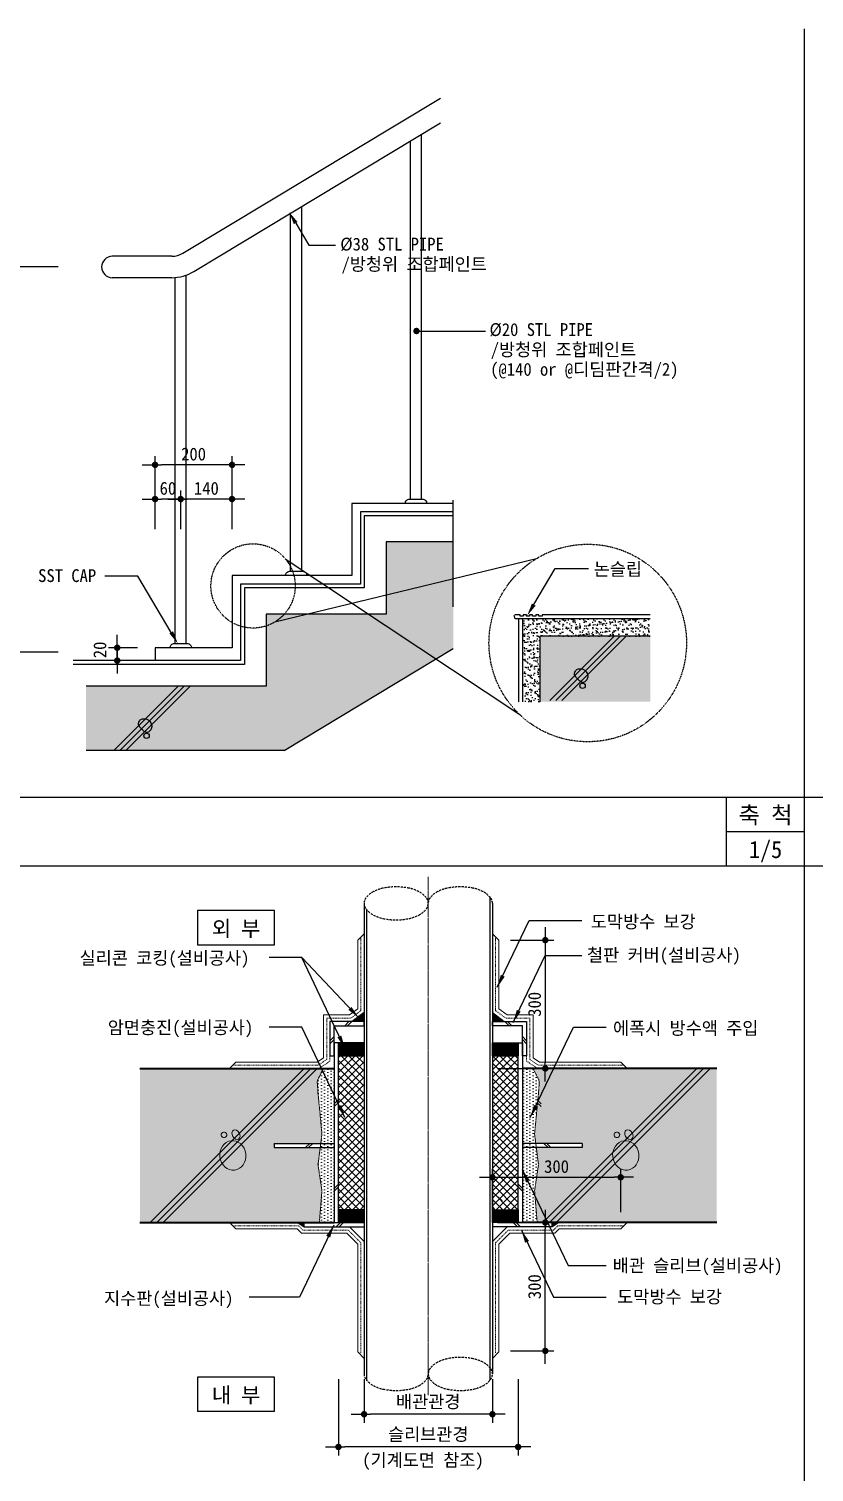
# Model space of a CAD drawing. Header units: millimetres. Extents: x 209 to 75467, y 6568 to 12199.
# Drawn here: x 35669 to 37505, y 8825 to 12199 of the extents above; entities that cross this region are included whole.
import ezdxf
from ezdxf.enums import TextEntityAlignment as Align

# ---------------------------------------------------------------- set-up
doc = ezdxf.new("R2010")
doc.units = ezdxf.units.MM
doc.header["$MEASUREMENT"] = 0
for name, pattern in [('CEN', [62, 60, -1, 0, -1]), ('HID', [2, 1.1, -0.9]), ('HIDDEN', [0.375, 0.25, -0.125])]:
    doc.linetypes.add(name, pattern=pattern)
doc.layers.get('0').update_dxf_attribs({"linetype": 'CONTINUOUS'})
for name, color, linetype in [('252', 252, 'CONTINUOUS'), ('A-XXXX-SOLD', 252, 'CONTINUOUS'), ('DIMM', 7, 'CONTINUOUS'), ('ELEV1', 7, 'CONTINUOUS'), ('FIN2', 4, 'CONTINUOUS'), ('HATC', 9, 'CONTINUOUS'), ('STRC', 2, 'CONTINUOUS'), ('SYMB', 7, 'CONTINUOUS')]:
    doc.layers.add(name, color=color, linetype=linetype)
for name, color, linetype, lineweight in [('A-CNTL', 1, 'CEN', 15), ('A-CONC-LIN1', 2, 'CONTINUOUS', 40), ('A-CUTL', 7, 'CONTINUOUS', 25), ('A-DIMS', 7, 'CONTINUOUS', 25), ('A-MKXS-LEAD', 7, 'CONTINUOUS', 25), ('A-MKXS-TEXT1', 3, 'CONTINUOUS', 25), ('A-MKXX-NAME', 3, 'CONTINUOUS', 25), ('A-MKXX-SYMB', 7, 'CONTINUOUS', 25), ('A-XXXX-HATC', 8, 'CONTINUOUS', 18), ('A-XXXX-STL', 3, 'CONTINUOUS', 25), ('A-XXXX-SYMB', 7, 'CONTINUOUS', 25), ('A-XXXX-TABL', 7, 'CONTINUOUS', 25), ('A-XXXX-WAT1', 9, 'HID', 20)]:
    doc.layers.add(name, color=color, linetype=linetype, lineweight=lineweight)
doc.layers.add('A-XXXX-NPLT', color=144, linetype='CONTINUOUS', lineweight=0, plot=False)
doc.styles.add('HY울릉도L', font='H2GTRE.TTF')
doc.styles.add('돋움', font='')
doc.styles.add('돋움체', font='')
doc.styles.get('돋움').set_extended_font_data('DotumChe')
doc.styles.get('돋움체').set_extended_font_data('DotumChe')
doc.dimstyles.new('CDIM', dxfattribs={"dimtxt": 3, "dimasz": 1.5, "dimexe": 2, "dimexo": 1, "dimgap": 1, "dimtad": 1, "dimdec": 0, "dimrnd": 0.5, "dimzin": 0, "dimdsep": 32, "dimlunit": 6, "dimtxsty": 'HY울릉도L', "dimblk1": '_CIDOT', "dimblk2": '_CIDOT', "dimsah": 1, "dimcen": 5.5, "dimclrd": 2, "dimclre": 2, "dimclrt": 7, "dimadec": 0, "dimazin": 0, "dimtfac": 1, "dimtdec": 0, "dimtix": 1, "dimtmove": 2, "dimatfit": 1, "dimldrblk": '_CIDOT', "dimfxl": 1, "dimtolj": 1, "dimtzin": 0, "dimlwd": -1, "dimarcsym": 0})
pattern_1 = [(270, (45548.151, 62311.473), (7.5, -3.75), [0, -7.5])]
pattern_2 = [(315, (39606.64, 44492.301), (8.8388348, 8.8388348), []), (45, (39606.64, 44492.301), (-8.8388348, 8.8388348), [])]
pattern_3 = [(315, (39545.4253, 44552.3012), (1.76776695, 1.76776695), []), (45, (39545.4253, 44552.3012), (-1.76776695, 1.76776695), [])]
pattern_4 = [(315, (39545.4253, 44162.3012), (1.76776695, 1.76776695), []), (45, (39545.4253, 44162.3012), (-1.76776695, 1.76776695), [])]

# ---------------------------------------------------------------- blocks, each defined once
blk = doc.blocks.new('_CIDOT')
at = {"color": 0, "linetype": 'ByBlock'}
blk.add_line((2, 0), (-1, 0), dxfattribs=at)
at = {"color": 0, "linetype": 'ByBlock', "const_width": 0.5}
blk.add_lwpolyline([(-0.25, 0, 1), (0.25, 0, 1)], format="xyb", close=True, dxfattribs=at)
blk = doc.blocks.new('*D354')
at = {"layer": 'A-DIMS', "lineweight": -2, "transparency": 16777216}
for p, q in [((36024.3, 11029.7), (36024.3, 11119.7)), ((36144.3, 11029.7), (36144.3, 11119.7))]:
    blk.add_line(p, q, dxfattribs=at)
at = {"layer": 'A-DIMS', "transparency": 16777216}
blk.add_line((36129.3, 11099.7), (36039.3, 11099.7), dxfattribs=at)
at = {"layer": 'A-DIMS', "transparency": 16777216, "xscale": 15, "yscale": 15, "zscale": 15, "rotation": 180}
blk.add_blockref('_CIDOT', (36024.3, 11099.7), dxfattribs=at)
at = {"layer": 'A-DIMS', "transparency": 16777216, "xscale": 15, "yscale": 15, "zscale": 15}
blk.add_blockref('_CIDOT', (36144.3, 11099.7), dxfattribs=at)
at = {"layer": 'A-DIMS', "color": 3, "transparency": 16777216, "insert": (36084.3, 11124.7), "char_height": 30, "attachment_point": 5, "style": '돋움체'}
blk.add_mtext('\\A1;140', dxfattribs=at)
blk = doc.blocks.new('*D355')
at = {"layer": 'A-DIMS', "lineweight": -2, "transparency": 16777216}
for p, q in [((35964.3, 11029.7), (35964.3, 11119.7)), ((36024.3, 11029.7), (36024.3, 11119.7))]:
    blk.add_line(p, q, dxfattribs=at)
at = {"layer": 'A-DIMS', "transparency": 16777216}
blk.add_line((36009.3, 11099.7), (35979.3, 11099.7), dxfattribs=at)
at = {"layer": 'A-DIMS', "transparency": 16777216, "xscale": 15, "yscale": 15, "zscale": 15, "rotation": 180}
blk.add_blockref('_CIDOT', (35964.3, 11099.7), dxfattribs=at)
at = {"layer": 'A-DIMS', "transparency": 16777216, "xscale": 15, "yscale": 15, "zscale": 15}
blk.add_blockref('_CIDOT', (36024.3, 11099.7), dxfattribs=at)
at = {"layer": 'A-DIMS', "color": 3, "transparency": 16777216, "insert": (35994.3, 11124.7), "char_height": 30, "attachment_point": 5, "style": '돋움체'}
blk.add_mtext('\\A1;60', dxfattribs=at)
blk = doc.blocks.new('*D356')
at = {"layer": 'DIMM', "transparency": 16777216}
for p, q in [((35875.8, 10767.2), (35875.8, 10782.2)), ((35875.8, 10722.2), (35875.8, 10752.2)), ((35875.8, 10707.2), (35875.8, 10692.2))]:
    blk.add_line(p, q, dxfattribs=at)
at = {"layer": 'DIMM', "lineweight": -2, "transparency": 16777216}
for p, q in [((35922.9, 10752.2), (35855.8, 10752.2)), ((35922.9, 10722.2), (35855.8, 10722.2))]:
    blk.add_line(p, q, dxfattribs=at)
at = {"layer": 'DIMM', "transparency": 16777216, "xscale": 15, "yscale": 15, "zscale": 15}
for p, rotation in [((35875.8, 10752.2), 270), ((35875.8, 10722.2), 90)]:
    blk.add_blockref('_CIDOT', p, dxfattribs=dict(at, rotation=rotation))
at = {"layer": 'DIMM', "color": 3, "transparency": 16777216, "insert": (35835.4, 10747.2), "char_height": 30, "attachment_point": 5, "rotation": 90, "style": '돋움'}
blk.add_mtext('\\A1;20', dxfattribs=at)
blk = doc.blocks.new('*D357')
at = {"layer": 'A-DIMS', "lineweight": -2, "transparency": 16777216}
for p, q in [((35964.3, 11109.7), (35964.3, 11199.7)), ((36144.3, 11109.7), (36144.3, 11199.7))]:
    blk.add_line(p, q, dxfattribs=at)
at = {"layer": 'A-DIMS', "transparency": 16777216}
blk.add_line((36129.3, 11179.7), (35979.3, 11179.7), dxfattribs=at)
at = {"layer": 'A-DIMS', "transparency": 16777216, "xscale": 15, "yscale": 15, "zscale": 15, "rotation": 180}
blk.add_blockref('_CIDOT', (35964.3, 11179.7), dxfattribs=at)
at = {"layer": 'A-DIMS', "transparency": 16777216, "xscale": 15, "yscale": 15, "zscale": 15}
blk.add_blockref('_CIDOT', (36144.3, 11179.7), dxfattribs=at)
at = {"layer": 'A-DIMS', "color": 3, "transparency": 16777216, "insert": (36054.3, 11204.7), "char_height": 30, "attachment_point": 5, "style": '돋움체'}
blk.add_mtext('\\A1;200', dxfattribs=at)
blk = doc.blocks.new('*D358')
at = {"layer": 'A-DIMS', "lineweight": -2, "transparency": 16777216}
for p, q in [((35737.4, 11642.2), (35589, 11642.2)), ((35737.4, 10742.2), (35589, 10742.2))]:
    blk.add_line(p, q, dxfattribs=at)
at = {"layer": 'A-DIMS', "transparency": 16777216}
blk.add_line((35609, 10757.2), (35609, 11627.2), dxfattribs=at)
at = {"layer": 'A-DIMS', "transparency": 16777216, "xscale": 15, "yscale": 15, "zscale": 15}
for p, rotation in [((35609, 11642.2), 90), ((35609, 10742.2), 270)]:
    blk.add_blockref('_CIDOT', p, dxfattribs=dict(at, rotation=rotation))
at = {"layer": 'A-DIMS', "color": 3, "transparency": 16777216, "insert": (35584, 11192.2), "char_height": 30, "attachment_point": 5, "rotation": 90, "style": '돋움체'}
blk.add_mtext('\\A1;900', dxfattribs=at)
blk = doc.blocks.new('*D123')
at = {"layer": 'A-DIMS', "lineweight": -2, "transparency": 16777216}
for p, q in [((36453, 9042.3), (36453, 8940.6)), ((36753, 9042.3), (36753, 8940.6))]:
    blk.add_line(p, q, dxfattribs=at)
at = {"layer": 'A-DIMS', "transparency": 16777216}
blk.add_line((36738, 8960.6), (36468, 8960.6), dxfattribs=at)
at = {"layer": 'A-DIMS', "transparency": 16777216, "xscale": 15, "yscale": 15, "zscale": 15, "rotation": 180}
blk.add_blockref('_CIDOT', (36453, 8960.6), dxfattribs=at)
at = {"layer": 'A-DIMS', "transparency": 16777216, "xscale": 15, "yscale": 15, "zscale": 15}
blk.add_blockref('_CIDOT', (36753, 8960.6), dxfattribs=at)
at = {"layer": 'A-DIMS', "color": 3, "transparency": 16777216, "insert": (36603, 8988.4), "char_height": 30, "attachment_point": 5, "style": '돋움체'}
blk.add_mtext('\\A1;배관관경', dxfattribs=at)
blk = doc.blocks.new('*D124')
at = {"layer": 'A-DIMS', "lineweight": -2, "transparency": 16777216}
for p, q in [((36393, 9042.3), (36393, 8864.1)), ((36813.1, 9042.3), (36813.1, 8864.1))]:
    blk.add_line(p, q, dxfattribs=at)
at = {"layer": 'A-DIMS', "transparency": 16777216}
blk.add_line((36798.1, 8884.1), (36408, 8884.1), dxfattribs=at)
at = {"layer": 'A-DIMS', "transparency": 16777216, "xscale": 15, "yscale": 15, "zscale": 15, "rotation": 180}
blk.add_blockref('_CIDOT', (36393, 8884.1), dxfattribs=at)
at = {"layer": 'A-DIMS', "transparency": 16777216, "xscale": 15, "yscale": 15, "zscale": 15}
blk.add_blockref('_CIDOT', (36813.1, 8884.1), dxfattribs=at)
at = {"layer": 'A-DIMS', "color": 3, "transparency": 16777216, "insert": (36603, 8912.1), "char_height": 30, "attachment_point": 5, "style": '돋움체'}
blk.add_mtext('\\A1;슬리브관경', dxfattribs=at)
blk = doc.blocks.new('*X28')
at = {"color": 0}
for p, q in [((622.61, 222.81), (622.59, 222.83)), ((622.75, 222.81), (623.32, 223.38)), ((622.89, 222.81), (622.75, 222.95)), ((623.17, 222.81), (622.91, 223.07)), ((623.03, 222.81), (624.45, 224.23)), ((623.45, 222.81), (623.07, 223.19)), ((623.74, 222.81), (623.23, 223.31)), ((623.32, 222.81), (624.56, 224.06)), ((624.02, 222.81), (623.4, 223.44)), ((624.3, 222.81), (623.56, 223.56)), ((623.6, 222.81), (624.56, 223.77)), ((624.56, 222.84), (623.72, 223.68)), ((624.56, 223.12), (623.88, 223.8)), ((623.88, 222.81), (624.56, 223.49)), ((624.56, 223.4), (624.04, 223.92)), ((624.16, 222.81), (624.56, 223.21)), ((624.56, 223.68), (624.2, 224.04)), ((624.56, 223.97), (624.36, 224.16)), ((624.45, 222.81), (624.56, 222.92)), ((624.56, 224.25), (624.53, 224.28))]:
    blk.add_line(p, q, dxfattribs=at)
blk = doc.blocks.new('UNITCIRCLE')
blk.add_circle((0, 0), 1)
blk = doc.blocks.new('*D125')
at = {"layer": 'A-DIMS', "lineweight": -2, "transparency": 16777216}
for p, q in [((36753, 9432.7), (36753, 9534.4)), ((37053, 9432.7), (37053, 9534.4))]:
    blk.add_line(p, q, dxfattribs=at)
at = {"layer": 'A-DIMS', "transparency": 16777216}
blk.add_line((36768, 9514.4), (37038, 9514.4), dxfattribs=at)
at = {"layer": 'A-DIMS', "transparency": 16777216, "xscale": 15, "yscale": 15, "zscale": 15, "rotation": 180}
blk.add_blockref('_CIDOT', (36753, 9514.4), dxfattribs=at)
at = {"layer": 'A-DIMS', "transparency": 16777216, "xscale": 15, "yscale": 15, "zscale": 15}
blk.add_blockref('_CIDOT', (37053, 9514.4), dxfattribs=at)
at = {"layer": 'A-DIMS', "color": 3, "transparency": 16777216, "insert": (36903, 9539.4), "char_height": 30, "attachment_point": 5, "style": '돋움체'}
blk.add_mtext('\\A1;300', dxfattribs=at)
blk = doc.blocks.new('*D126')
at = {"layer": 'A-DIMS', "lineweight": -2, "transparency": 16777216}
for p, q in [((36765, 9408.7), (36896.7, 9408.7)), ((36795, 9108.7), (36896.7, 9108.7))]:
    blk.add_line(p, q, dxfattribs=at)
at = {"layer": 'A-DIMS', "transparency": 16777216}
blk.add_line((36876.7, 9123.7), (36876.7, 9393.7), dxfattribs=at)
at = {"layer": 'A-DIMS', "transparency": 16777216, "xscale": 15, "yscale": 15, "zscale": 15}
for p, rotation in [((36876.7, 9408.7), 90), ((36876.7, 9108.7), 270)]:
    blk.add_blockref('_CIDOT', p, dxfattribs=dict(at, rotation=rotation))
at = {"layer": 'A-DIMS', "color": 3, "transparency": 16777216, "insert": (36851.6, 9258.7), "char_height": 30, "attachment_point": 5, "rotation": 90, "style": '돋움체'}
blk.add_mtext('\\A1;300', dxfattribs=at)
blk = doc.blocks.new('*D127')
at = {"layer": 'A-DIMS', "lineweight": -2, "transparency": 16777216}
for p, q in [((36795, 10068.7), (36896.7, 10068.7)), ((36765, 9768.7), (36896.7, 9768.7))]:
    blk.add_line(p, q, dxfattribs=at)
at = {"layer": 'A-DIMS', "transparency": 16777216}
blk.add_line((36876.7, 10053.7), (36876.7, 9783.7), dxfattribs=at)
at = {"layer": 'A-DIMS', "transparency": 16777216, "xscale": 15, "yscale": 15, "zscale": 15}
for p, rotation in [((36876.7, 10068.7), 90), ((36876.7, 9768.7), 270)]:
    blk.add_blockref('_CIDOT', p, dxfattribs=dict(at, rotation=rotation))
at = {"layer": 'A-DIMS', "color": 3, "transparency": 16777216, "insert": (36851.6, 9918.7), "char_height": 30, "attachment_point": 5, "rotation": 90, "style": '돋움체'}
blk.add_mtext('\\A1;300', dxfattribs=at)

msp = doc.modelspace()

# ---------------------------------------------------------------- hatches: boundary and pattern name
at = {"layer": 'A-XXXX-HATC', "ltscale": 0.5}
h = msp.add_hatch(dxfattribs=at)
h.set_pattern_fill('ANSI37', color=252, scale=20, angle=-90)
h.set_pattern_definition(pattern_3)
h.paths.add_polyline_path([(36393, 9828.7), (36393, 9798.7), (36453, 9798.7), (36453, 9828.7)])
h = msp.add_hatch(dxfattribs=at)
h.set_pattern_fill('ANSI37', color=252, scale=20, angle=-90)
h.set_pattern_definition(pattern_3)
h.paths.add_polyline_path([(36813.1, 9828.7), (36813.1, 9798.7), (36753, 9798.7), (36753, 9828.7)])
h = msp.add_hatch(dxfattribs=at)
h.set_pattern_fill('ANSI37', color=252, scale=100, angle=-90)
h.set_pattern_definition(pattern_2)
h.paths.add_polyline_path([(36453, 9798.7), (36393, 9798.7), (36393, 9438.7), (36453, 9438.7)])
h = msp.add_hatch(dxfattribs=at)
h.set_pattern_fill('ANSI37', color=252, scale=100, angle=-90)
h.set_pattern_definition(pattern_2)
h.paths.add_polyline_path([(36753, 9798.7), (36813.1, 9798.7), (36813.1, 9438.7), (36753, 9438.7)])
at = {"layer": 'A-XXXX-HATC'}
h = msp.add_hatch(dxfattribs=at)
h.set_pattern_fill('DOTS', color=256, scale=120, angle=-90)
h.set_pattern_definition(pattern_1)
edge = h.paths.add_edge_path()
edge.add_line((36385.2, 9768.7), (36385.2, 9408.7))
edge.add_line((36385.2, 9408.7), (36348.4, 9408.7))
edge.add_line((36348.4, 9408.7), (36354.5, 9483))
edge.add_line((36354.5, 9483), (36345.3, 9543.6))
edge.add_line((36345.3, 9543.6), (36354.5, 9615.7))
edge.add_line((36354.5, 9615.7), (36345.3, 9711.6))
edge.add_line((36345.3, 9711.6), (36343.5, 9736.4))
edge.add_arc((36354.6, 9737.2), 11.1, 153.3376, 184.1807, ccw=False)
edge.add_line((36344.7, 9742.2), (36358, 9768.7))
edge.add_line((36358, 9768.7), (36385.2, 9768.7))
h = msp.add_hatch(dxfattribs=at)
h.set_pattern_fill('DOTS', color=256, scale=120, angle=-90)
h.set_pattern_definition(pattern_1)
edge = h.paths.add_edge_path()
edge.add_line((36820.9, 9768.7), (36820.9, 9408.7))
edge.add_line((36820.9, 9408.7), (36857.7, 9408.7))
edge.add_line((36857.7, 9408.7), (36851.6, 9483))
edge.add_line((36851.6, 9483), (36860.8, 9543.6))
edge.add_line((36860.8, 9543.6), (36851.6, 9615.7))
edge.add_line((36851.6, 9615.7), (36860.8, 9711.6))
edge.add_line((36860.8, 9711.6), (36862.6, 9736.4))
edge.add_arc((36851.5, 9737.2), 11.1, 355.8193, 386.6624)
edge.add_line((36861.4, 9742.2), (36848.1, 9768.7))
edge.add_line((36848.1, 9768.7), (36820.9, 9768.7))
at = {"layer": 'A-XXXX-HATC', "ltscale": 0.5}
h = msp.add_hatch(dxfattribs=at)
h.set_pattern_fill('ANSI37', color=252, scale=20, angle=-90)
h.set_pattern_definition(pattern_4)
h.paths.add_polyline_path([(36393, 9438.7), (36393, 9408.7), (36453, 9408.7), (36453, 9438.7)])
h = msp.add_hatch(dxfattribs=at)
h.set_pattern_fill('ANSI37', color=252, scale=20, angle=-90)
h.set_pattern_definition(pattern_4)
h.paths.add_polyline_path([(36813.1, 9438.7), (36813.1, 9408.7), (36753, 9408.7), (36753, 9438.7)])
at = {"layer": 'A-XXXX-SOLD'}
for points in [[(36661.3, 10750.4), (36661.3, 10999.7), (36504.3, 10999.7), (36504.3, 10830.9), (36224.3, 10830.9), (36224.3, 10662.2), (35803, 10662.2), (35803, 10512.2), (36266, 10512.2)], [(36350.4, 9583.7), (36243, 9583.7), (36243, 9593.7), (36351.7, 9593.7), (36354.5, 9615.7), (36345.3, 9711.6), (36343.5, 9736.4, -0.135397), (36344.7, 9742.2), (36358, 9768.7), (35928.7, 9768.7), (35928.7, 9408.7), (36348.4, 9408.7), (36354.5, 9483), (36345.3, 9543.6)], [(37277.4, 9768.7), (36848.1, 9768.7), (36861.4, 9742.2, -0.135397), (36862.6, 9736.4), (36860.8, 9711.6), (36851.6, 9615.7), (36854.4, 9593.7), (36963.1, 9593.7), (36963.1, 9583.7), (36855.7, 9583.7), (36860.8, 9543.6), (36851.6, 9483), (36857.7, 9408.7), (36893, 9408.7), (37277.4, 9408.7)]]:
    msp.add_hatch(color=256, dxfattribs=at).paths.add_polyline_path(points)
at = {"layer": 'HATC'}
h = msp.add_hatch(dxfattribs=at)
h.set_pattern_fill('AR-SAND', color=256, scale=0.3, style=0)
h.set_pattern_definition([(37.5, (36823.553, 10626.136), (-0.48, 14.6824), [0, -11.5824, 0, -12.954, 0, -12.3825]), (7.5, (36823.553, 10626.136), (13.4857, 21.5048), [0, -6.2484, 0, -10.4394, 0, -4.0005]), (327.5, (36814.181, 10626.136), (23.72977, 0.0431), [0, -3.81, 0, -13.716, 0, -17.907]), (317.5, (36814.18, 10626.136), (22.9067, 6.6879), [0, -1.905, 0, -8.9916, 0, -10.287])])
h.paths.add_polyline_path([(37122.2, 10819.8), (36823.6, 10819.8), (36823.6, 10626.1), (36864.2, 10626.1), (36864.2, 10779.1), (36962.9, 10779.1), (37122.2, 10779.1)])

# ---------------------------------------------------------------- linework, layer by layer
at = {"layer": '252', "color": 253}
msp.add_circle((36963.7, 10663.2), 6.32, dxfattribs=at)
msp.add_solid([(36864.2, 10779.1), (36864.2, 10626.1), (37122.2, 10779.1), (37122.2, 10626.1)], dxfattribs=at)
at = {"layer": 'A-CNTL'}
msp.add_line((36603, 9005.2), (36603, 10216.6), dxfattribs=at)
at = {"layer": 'A-CONC-LIN1'}
for p, q in [((35928.7, 9768.7), (36383, 9768.7)), ((37277.4, 9768.7), (36823.1, 9768.7)), ((35928.7, 9408.7), (36383, 9408.7)), ((37277.4, 9408.7), (36823.1, 9408.7))]:
    msp.add_line(p, q, dxfattribs=at)
at = {"layer": 'A-CUTL', "linetype": 'HIDDEN', "ltscale": 20}
for points in [[(36603, 10154.8, 0.170761), (36598.4, 10167.9, 0.104883), (36581.1, 10182.1, 0.066537), (36558.3, 10190.2, 0.052679), (36528, 10193.4, 0.052679), (36497.7, 10190.2, 0.066537), (36475, 10182.1, 0.104883), (36457.7, 10167.9, 0.170761), (36453, 10154.8, 0.170761), (36457.7, 10141.6, 0.104883), (36475, 10127.4, 0.066537), (36497.7, 10119.3, 0.052679), (36528, 10116.1, 0.052679), (36558.3, 10119.3, 0.066537), (36581.1, 10127.4, 0.104883), (36598.4, 10141.6, 0.170761)], [(36603, 9054.7, -0.170761), (36607.7, 9067.9, -0.104883), (36625, 9082.1, -0.066537), (36647.7, 9090.2, -0.052679), (36678, 9093.4, -0.052679), (36708.3, 9090.2, -0.066537), (36731.1, 9082.1, -0.104883), (36748.4, 9067.9, -0.170761), (36753, 9054.7, -0.170761), (36748.4, 9041.5, -0.104883), (36731.1, 9027.3, -0.066537), (36708.3, 9019.2, -0.052679), (36678, 9016, -0.052679), (36647.7, 9019.2, -0.066537), (36625, 9027.3, -0.104883), (36607.7, 9041.5, -0.170761)]]:
    msp.add_lwpolyline(points, format="xyb", close=True, dxfattribs=at)
for points in [[(36753, 10154.8, 0.170761), (36748.4, 10167.9, 0.104883), (36731.1, 10182.1, 0.066537), (36708.3, 10190.2, 0.052679), (36678, 10193.4, 0.052679), (36647.7, 10190.2, 0.066537), (36625, 10182.1, 0.104883), (36607.7, 10167.9, 0.170761), (36603, 10154.8, 0.170761)], [(36453, 9054.7, 0.170761), (36457.7, 9041.5, 0.104883), (36475, 9027.3, 0.066537), (36497.7, 9019.2, 0.052679), (36528, 9016, 0.052679), (36558.3, 9019.2, 0.066537), (36581.1, 9027.3, 0.104883), (36598.4, 9041.5, 0.170761), (36603, 9054.7, 0.170761)]]:
    msp.add_lwpolyline(points, format="xyb", dxfattribs=at)
at = {"layer": 'A-MKXS-LEAD'}
for p, q in [((36293.1, 11744.8), (36323.9, 11692.9)), ((36323.9, 11692.9), (36386.2, 11692.9)), ((36575.5, 11492.5), (36737, 11492.5)), ((36849.7, 10853), (36899.9, 10937.6)), ((36899.9, 10937.6), (36977.4, 10937.6)), ((35924.1, 10919.5), (35846.6, 10919.5)), ((36002.1, 10788.1), (35924.1, 10919.5)), ((36764.4, 9958.5), (36839, 10114.9)), ((36839, 10114.9), (36962.4, 10114.9)), ((36307.1, 10028.1), (36230.8, 10028.1)), ((36408.1, 9816.4), (36307.1, 10028.1)), ((36440.5, 9887.5), (36307.1, 10028.1)), ((36801.8, 9876.6), (36876.4, 10032.9)), ((36876.4, 10032.9), (36962.4, 10032.9)), ((36307.1, 9865.7), (36230.8, 9865.7)), ((36408.1, 9654), (36307.1, 9865.7)), ((36841.6, 9654), (36942.7, 9865.7)), ((36942.7, 9865.7), (37019, 9865.7)), ((36453, 9798.7), (36393, 9798.7)), ((36753, 9798.7), (36813.1, 9798.7)), ((36822.8, 9532.5), (36929.9, 9308)), ((36453, 9438.5), (36423, 9438.5)), ((36753, 9438.5), (36783.1, 9438.5)), ((36382, 9402.7), (36301.6, 9234.2)), ((36821, 9390.5), (36895.6, 9234.2)), ((36929.9, 9308), (37019, 9308)), ((36301.6, 9234.2), (36184, 9234.2)), ((36895.6, 9234.2), (37019, 9234.2))]:
    msp.add_line(p, q, dxfattribs=at)
at = {"layer": 'A-MKXS-LEAD', "const_width": 7.5}
msp.add_lwpolyline([(36575.5, 11496.3, 1), (36575.5, 11488.8, 1)], format="xyb", close=True, dxfattribs=at)
at = {"layer": 'A-MKXS-LEAD'}
for points in [[(36764.4, 9958.5, 10, 10, 0), (36764.4, 9958.5, 0, 10, 0), (36777.3, 9985.6, 10, 10, 0)], [(36440.5, 9887.5, 10, 10, 0), (36440.5, 9887.5, 0, 10, 0), (36419.9, 9909.2, 10, 10, 0)], [(36801.8, 9876.6, 10, 10, 0), (36801.8, 9876.6, 0, 10, 0), (36814.7, 9903.7, 10, 10, 0)], [(36408.1, 9816.4, 10, 10, 0), (36408.1, 9816.4, 0, 10, 0), (36395.2, 9843.5, 10, 10, 0)], [(36408.1, 9654, 10, 10, 0), (36408.1, 9654, 0, 10, 0), (36395.2, 9681.1, 10, 10, 0)], [(36841.6, 9654, 10, 10, 0), (36841.6, 9654, 0, 10, 0), (36854.6, 9681.1, 10, 10, 0)], [(36822.8, 9532.5, 10, 10, 0), (36822.8, 9532.5, 0, 10, 0), (36835.7, 9505.5, 10, 10, 0)], [(36382, 9402.7, 10, 10, 0), (36382, 9402.7, 0, 10, 0), (36369.1, 9375.6, 10, 10, 0)], [(36821, 9390.5, 10, 10, 0), (36821, 9390.5, 0, 10, 0), (36833.9, 9363.4, 10, 10, 0)]]:
    msp.add_lwpolyline(points, format="xyseb", dxfattribs=at)
for points in [[(36288.8, 11742.2), (36277.8, 11770.6), (36297.4, 11747.3)], [(36845.4, 10855.5), (36834.3, 10827.2), (36854, 10850.4)], [(36006.4, 10790.7), (36017.4, 10762.3), (35997.8, 10785.6)]]:
    msp.add_solid(points, dxfattribs=at)
at = {"layer": 'A-MKXX-SYMB'}
for points in [[(36063.8, 10058.1), (36243.8, 10058.1), (36243.8, 10138.1), (36063.8, 10138.1)], [(36063.8, 8967.5), (36243.8, 8967.5), (36243.8, 9047.5), (36063.8, 9047.5)]]:
    msp.add_lwpolyline(points, close=True, dxfattribs=at)
at = {"layer": 'A-XXXX-HATC'}
for p, q in [((36407.6, 9868.8), (36417.6, 9878.8)), ((36414.3, 9868.8), (36424.3, 9878.8)), ((36791.8, 9868.8), (36781.8, 9878.8)), ((36798.5, 9868.8), (36788.5, 9878.8)), ((36373, 9833.3), (36383, 9843.3)), ((36373, 9826.6), (36383, 9836.6)), ((36833.1, 9833.3), (36823.1, 9843.3)), ((36833.1, 9826.6), (36823.1, 9836.6)), ((35952.6, 9408.7), (36312.6, 9768.7)), ((35968.1, 9408.7), (36328.1, 9768.7)), ((35983.6, 9408.7), (36343.6, 9768.7)), ((36871.2, 9408.7), (37231.2, 9768.7)), ((36886.7, 9408.7), (37246.7, 9768.7)), ((36902.3, 9408.7), (37262.3, 9768.7)), ((36383, 9686.2), (36393, 9696.2)), ((36383, 9679.5), (36393, 9689.5)), ((36866.8, 9686.2), (36856.8, 9696.2)), ((36866.8, 9679.5), (36856.8, 9689.5)), ((36866.8, 9679.5), (36856.8, 9689.5)), ((36316.2, 9583.7), (36326.2, 9593.7)), ((36322.9, 9583.7), (36332.9, 9593.7)), ((36883.2, 9583.7), (36873.2, 9593.7)), ((36889.9, 9583.7), (36879.9, 9593.7)), ((36383, 9488.5), (36393, 9498.5)), ((36383, 9481.8), (36393, 9491.8)), ((36823.1, 9488.5), (36813.1, 9498.5)), ((36823.1, 9481.8), (36813.1, 9491.8)), ((36775.8, 9459), (36765.8, 9469)), ((36300.1, 9408.7), (36304.4, 9404.5)), ((36302.1, 9408.7), (36300.5, 9407.1)), ((36305.9, 9408.7), (36302.7, 9405.6)), ((36303.9, 9408.7), (36313, 9399.6)), ((36309.6, 9408.7), (36305, 9404.1)), ((36313, 9408.4), (36307.3, 9402.6)), ((36307.7, 9408.7), (36313, 9403.4)), ((36313, 9404.6), (36309.5, 9401.1)), ((36311.5, 9408.7), (36313, 9407.2)), ((36313, 9400.8), (36311.8, 9399.6)), ((36387.8, 9398.7), (36397.8, 9408.7)), ((36394.5, 9398.7), (36404.5, 9408.7)), ((36811.6, 9398.7), (36801.6, 9408.7)), ((36818.3, 9398.7), (36808.3, 9408.7)), ((36902.2, 9408.7), (36893, 9399.6)), ((36898.4, 9408.7), (36893, 9403.4)), ((36894.6, 9408.7), (36893, 9407.2)), ((36893, 9408.4), (36898.8, 9402.6)), ((36893, 9404.6), (36896.5, 9401.1)), ((36893, 9400.8), (36894.3, 9399.6)), ((36896.4, 9408.7), (36901.1, 9404.1)), ((36900.2, 9408.7), (36903.3, 9405.6)), ((36905.9, 9408.7), (36901.7, 9404.5)), ((36904, 9408.7), (36905.6, 9407.1))]:
    msp.add_line(p, q, dxfattribs=at)
at = {"layer": 'A-XXXX-NPLT', "linetype": 'ByBlock'}
for points in [[(36453, 9798.7), (36393, 9798.7), (36393, 9438.7), (36453, 9438.7)], [(36753, 9798.7), (36813.1, 9798.7), (36813.1, 9438.7), (36753, 9438.7)]]:
    msp.add_lwpolyline(points, close=True, dxfattribs=at)
at = {"layer": 'A-XXXX-STL'}
for p, q in [((36453, 10154.8), (36453, 9054.7)), ((36747, 10169.6), (36747, 9039.9)), ((36753, 10154.8), (36753, 9054.7)), ((36459, 10139.9), (36459, 9039.9)), ((36373, 9798.7), (36383, 9798.7)), ((36833.1, 9798.7), (36823.1, 9798.7)), ((36243, 9593.7), (36383, 9593.7)), ((36243, 9593.7), (36243, 9583.7)), ((36243, 9583.7), (36383, 9583.7)), ((36963.1, 9593.7), (36823.1, 9593.7)), ((36963.1, 9583.7), (36823.1, 9583.7)), ((36963.1, 9593.7), (36963.1, 9583.7)), ((36313, 9408.7), (36453, 9408.7)), ((36313, 9398.7), (36313, 9408.7)), ((36313, 9398.7), (36453, 9398.7)), ((36893, 9408.7), (36753, 9408.7)), ((36893, 9398.7), (36753, 9398.7)), ((36893, 9398.7), (36893, 9408.7))]:
    msp.add_line(p, q, dxfattribs=at)
for points in [[(36383, 9798.7), (36383, 9868.8), (36453, 9868.8), (36453, 9878.8), (36373, 9878.8), (36373, 9798.7)], [(36823.1, 9798.7), (36823.1, 9868.8), (36753, 9868.8), (36753, 9878.8), (36833.1, 9878.8), (36833.1, 9798.7)]]:
    msp.add_lwpolyline(points, dxfattribs=at)
for points in [[(36393, 9408.7), (36393, 9828.7), (36383, 9828.7), (36383, 9408.7)], [(36813.1, 9408.7), (36813.1, 9828.7), (36823.1, 9828.7), (36823.1, 9408.7)]]:
    msp.add_lwpolyline(points, close=True, dxfattribs=at)
at = {"layer": 'A-XXXX-SYMB'}
for p, q in [((36453, 9899.6), (36425.3, 9878.8)), ((36753, 9899.6), (36780.8, 9878.8)), ((36298, 9408.7), (36313, 9398.7)), ((36908, 9408.7), (36893, 9398.7))]:
    msp.add_line(p, q, dxfattribs=at)
for points in [[(36393, 9828.7), (36393, 9798.7), (36453, 9798.7), (36453, 9828.7), (36393, 9828.7)], [(36813.1, 9828.7), (36813.1, 9798.7), (36753, 9798.7), (36753, 9828.7), (36813.1, 9828.7)], [(36393, 9438.7), (36393, 9408.7), (36453, 9408.7), (36453, 9438.7), (36393, 9438.7)], [(36813.1, 9438.7), (36813.1, 9408.7), (36753, 9408.7), (36753, 9438.7), (36813.1, 9438.7)]]:
    msp.add_lwpolyline(points, dxfattribs=at)
at = {"layer": 'A-XXXX-TABL'}
for p, q in [((37482.5, 6676.8), (37482.5, 12198.8)), ((37482.5, 6676.8), (37482.5, 12198.8)), ((33809, 10402.8), (41156.5, 10402.8)), ((37299.4, 10402.8), (37299.4, 10242.8)), ((37299.4, 10322.8), (37482.5, 10322.8)), ((33809, 10242.8), (41156.5, 10242.8))]:
    msp.add_line(p, q, dxfattribs=at)
at = {"layer": 'A-XXXX-WAT1', "linetype": 'Continuous', "ltscale": 1.5}
for p, q in [((36453, 10083.7), (36438, 10068.7)), ((36438, 9908.4), (36438, 10068.7)), ((36753, 10083.7), (36768, 10068.7)), ((36768, 9908.4), (36768, 10068.7)), ((36358, 9793.7), (36358, 9893.8)), ((36358, 9893.8), (36418.6, 9893.8)), ((36438, 9908.4), (36418.6, 9893.8)), ((36768, 9908.4), (36787.5, 9893.8)), ((36848.1, 9893.8), (36787.5, 9893.8)), ((36848.1, 9793.7), (36848.1, 9893.8)), ((36153, 9783.7), (36138, 9768.7)), ((36153, 9783.7), (36343, 9783.7)), ((36358, 9793.7), (36343, 9783.7)), ((36848.1, 9793.7), (36863.1, 9783.7)), ((37053, 9783.7), (36863.1, 9783.7)), ((37053, 9783.7), (37068, 9768.7)), ((36153, 9393.7), (36138, 9408.7)), ((36153, 9393.7), (36296.8, 9393.7)), ((36306.8, 9383.7), (36296.8, 9393.7)), ((36306.8, 9383.7), (36412.6, 9383.7)), ((36438, 9358.3), (36412.6, 9383.7)), ((36453, 9364.5), (36418.8, 9398.7)), ((36753, 9364.5), (36787.3, 9398.7)), ((36768, 9358.3), (36793.5, 9383.7)), ((36899.3, 9383.7), (36793.5, 9383.7)), ((36899.3, 9383.7), (36909.3, 9393.7)), ((37053, 9393.7), (36909.3, 9393.7)), ((37053, 9393.7), (37068, 9408.7)), ((36438, 9106.2), (36438, 9358.3)), ((36768, 9106.2), (36768, 9358.3)), ((36438, 9106.2), (36453, 9091.2)), ((36768, 9106.2), (36753, 9091.2))]:
    msp.add_line(p, q, dxfattribs=at)
at = {"layer": 'A-XXXX-WAT1', "ltscale": 1.5}
for p, q in [((36445.5, 9904), (36445.5, 10076.2)), ((36760.5, 9904), (36760.5, 10076.2)), ((36365.5, 9789.7), (36365.5, 9886.3)), ((36365.5, 9886.3), (36421.9, 9886.3)), ((36445.5, 9904), (36421.9, 9886.3)), ((36760.5, 9904), (36784.1, 9886.3)), ((36840.6, 9886.3), (36784.1, 9886.3)), ((36840.6, 9789.7), (36840.6, 9886.3)), ((36365.5, 9789.7), (36345.2, 9776.2)), ((36373, 9785.7), (36347.5, 9768.7)), ((36373, 9798.7), (36373, 9785.7)), ((36833.1, 9798.7), (36833.1, 9785.7)), ((36833.1, 9785.7), (36858.6, 9768.7)), ((36840.6, 9789.7), (36860.8, 9776.2)), ((36145.5, 9776.2), (36345.2, 9776.2)), ((37060.5, 9776.2), (36860.8, 9776.2)), ((36145.5, 9401.2), (36299.9, 9401.2)), ((36309.9, 9391.2), (36299.9, 9401.2)), ((36309.9, 9391.2), (36415.7, 9391.2)), ((36445.5, 9361.4), (36415.7, 9391.2)), ((36760.5, 9361.4), (36790.4, 9391.2)), ((36896.1, 9391.2), (36790.4, 9391.2)), ((36896.1, 9391.2), (36906.1, 9401.2)), ((37060.5, 9401.2), (36906.1, 9401.2)), ((36445.5, 9104.3), (36445.5, 9361.4)), ((36760.5, 9104.3), (36760.5, 9361.4))]:
    msp.add_line(p, q, dxfattribs=at)
at = {"layer": 'A-XXXX-WAT1'}
for points in [[(36348.4, 9408.7), (36354.5, 9483), (36345.3, 9543.6), (36354.5, 9615.7), (36345.3, 9711.6), (36343.5, 9736.4, -0.135397), (36344.7, 9742.2), (36358, 9768.7)], [(36857.7, 9408.7), (36851.6, 9483), (36860.8, 9543.6), (36851.6, 9615.7), (36860.8, 9711.6), (36862.6, 9736.4, 0.135397), (36861.4, 9742.2), (36848.1, 9768.7)]]:
    msp.add_lwpolyline(points, format="xyb", dxfattribs=at)
at = {"layer": 'ELEV1'}
for p, q in [((36029.2, 11674.3), (36631.3, 12037.2)), ((36055, 11631.5), (36631.3, 11978.8)), ((36587.3, 11099.7), (36587.3, 11952.3)), ((36561.3, 11099.7), (36561.3, 11936.6)), ((36307.3, 10930.9), (36307.3, 11783.5)), ((36281.3, 10930.9), (36281.3, 11767.9)), ((36003.4, 11667.2), (35864.3, 11667.2)), ((36003.4, 11617.2), (35864.3, 11617.2)), ((36011.3, 10762.2), (36011.3, 11617.2)), ((36037.3, 10762.2), (36037.3, 11623.1))]:
    msp.add_line(p, q, dxfattribs=at)
for points in [[(36549.3, 11089.7, -0.414214), (36559.3, 11099.7), (36589.3, 11099.7, -0.414214), (36599.3, 11089.7)], [(36269.3, 10920.9, -0.414214), (36279.3, 10930.9), (36309.3, 10930.9, -0.414214), (36319.3, 10920.9)], [(35999.3, 10752.2, -0.414214), (36009.3, 10762.2), (36039.3, 10762.2, -0.414214), (36049.3, 10752.2)]]:
    msp.add_lwpolyline(points, format="xyb", dxfattribs=at)
for centre, radius, start, end in [((36003.4, 11717.2), 50, 270, 301.0765), ((35864.3, 11642.2), 25, 90, 270), ((36003.4, 11717.2), 100, 270, 301.0765)]:
    msp.add_arc(centre, radius, start, end, dxfattribs=at)
at = {"layer": 'FIN2'}
for p, q in [((36817.8, 10829.1), (36805.4, 10829.1)), ((36817.8, 10825.9), (36817.8, 10829.1)), ((36825.1, 10825.9), (36817.8, 10825.9)), ((36825.1, 10829.1), (36825.1, 10825.9)), ((36832.5, 10829.1), (36825.1, 10829.1)), ((36832.5, 10825.9), (36832.5, 10829.1)), ((36839.8, 10825.9), (36832.5, 10825.9)), ((36839.8, 10829.1), (36839.8, 10825.9)), ((36847.1, 10829.1), (36839.8, 10829.1)), ((36847.1, 10825.9), (36847.1, 10829.1)), ((36854.5, 10825.9), (36847.1, 10825.9)), ((36854.5, 10829.1), (36854.5, 10825.9)), ((36861.8, 10829.1), (36854.5, 10829.1)), ((36861.8, 10825.9), (36861.8, 10829.1)), ((36869.1, 10825.9), (36861.8, 10825.9))]:
    msp.add_line(p, q, dxfattribs=at)
for points in [[(36661.3, 11069.7), (36444.3, 11069.7), (36444.3, 10900.9), (36164.3, 10900.9), (36164.3, 10722.2), (35773, 10722.2)], [(36661.3, 11089.7), (36424.3, 11089.7), (36424.3, 10920.9), (36144.3, 10920.9), (36144.3, 10752.2), (35964.3, 10752.2), (35964.3, 10722.2)], [(36661.3, 11060.7), (36453.3, 11060.7), (36453.3, 10891.9), (36173.3, 10891.9), (36173.3, 10713.2), (35773, 10713.2)], [(37122.2, 10819.8), (36806.4, 10819.8), (36803.8, 10827.5)], [(36814.2, 10819.8), (36814.2, 10626.1)], [(36823.6, 10819.8), (36823.6, 10626.1)], [(37122.2, 10829.1), (36869.1, 10829.1), (36869.1, 10825.9)]]:
    msp.add_lwpolyline(points, dxfattribs=at)
at = {"layer": 'HATC'}
for p, q in [((36661.3, 10847.7), (36661.3, 11096.9)), ((36887.6, 10629.1), (37037.6, 10779.1)), ((36901.6, 10629.1), (37051.6, 10779.1)), ((36915.6, 10629.1), (37065.6, 10779.1)), ((35868.2, 10512.2), (36018.2, 10662.2)), ((35882.2, 10512.2), (36032.2, 10662.2)), ((35896.1, 10512.2), (36046.1, 10662.2))]:
    msp.add_line(p, q, dxfattribs=at)
for points in [[(36952.3, 10679.2, -0.031592), (36947.2, 10685.4, -0.063068), (36945.3, 10688.9, -0.143064), (36945, 10692.4, -0.088364), (36947.1, 10697.8, -0.168377), (36952.2, 10702, -0.122844), (36961.2, 10703, -0.104635), (36967.2, 10700.9, -0.092731), (36972.6, 10696, -0.151395), (36976, 10686.6, -0.160961), (36973.5, 10677.5, -0.114238), (36967.3, 10671.7, -0.225001), (36962.9, 10671.3, -0.071242), (36958.4, 10673.8, -0.044229)], [(35932.9, 10562.3, -0.031592), (35927.8, 10568.4, -0.063068), (35925.9, 10572, -0.143064), (35925.6, 10575.5, -0.088364), (35927.6, 10580.8, -0.168377), (35932.8, 10585.1, -0.122844), (35941.7, 10586.1, -0.104635), (35947.8, 10583.9, -0.092731), (35953.1, 10579.1, -0.151395), (35956.6, 10569.7, -0.160961), (35954.1, 10560.5, -0.114238), (35947.9, 10554.7, -0.225001), (35943.5, 10554.4, -0.071242), (35939, 10556.8, -0.044229)]]:
    msp.add_lwpolyline(points, format="xyb", close=True, dxfattribs=at)
msp.add_circle((35944.3, 10546.3), 6.32, dxfattribs=at)
at = {"layer": 'STRC'}
for q in [(36661.3, 10750.4), (35803, 10512.2)]:
    msp.add_line((36266, 10512.2), q, dxfattribs=at)
for points in [[(36661.3, 10999.7), (36504.3, 10999.7), (36504.3, 10830.9), (36224.3, 10830.9), (36224.3, 10662.2), (35803, 10662.2)], [(37122.2, 10779.1), (36864.2, 10779.1), (36864.2, 10626.1)]]:
    msp.add_lwpolyline(points, dxfattribs=at)
at = {"layer": 'SYMB', "linetype": 'Continuous', "ltscale": 0.5}
for p, q in [((36244.6, 10812.6), (36855.8, 10960.5)), ((36268.6, 10960.4), (36814.6, 10598))]:
    msp.add_line(p, q, dxfattribs=at)
at = {"layer": 'SYMB', "linetype": 'HID', "ltscale": 0.5}
for centre, radius in [((36193.4, 10896.7), 98.5), ((36975.9, 10763.3), 230.9)]:
    msp.add_circle(centre, radius, dxfattribs=at)

# ---------------------------------------------------------------- block references
at = {"layer": 'A-XXXX-HATC', "yscale": 13.33541699498892, "zscale": 13.33541699498892}
for p, xscale in [((28124.2, 6907.6), 13.33541699498892), ((45081.8, 6907.6), -13.33541699498892)]:
    msp.add_blockref('*X28', p, dxfattribs=dict(at, xscale=xscale))
at = {"layer": 'A-XXXX-HATC', "zscale": 8.57}
for p, xscale, yscale, rotation in [((36125.5, 9613.5), -6.623173993103352, 6.456097804242745, 324.3770605184347), ((36153.5, 9614.2), -11.95254471674015, 8.780127009376884, 300.4758478991011), ((37044.1, 9613.5), -6.623173993103352, 6.456097804242745, 324.3770605184347), ((37072.1, 9614.2), -11.95254471674015, 8.780127009376884, 300.4758478991011), ((36146.1, 9565.6), -34.57771260410583, 30.64176560309716, 276.7590810832775), ((37064.8, 9565.6), -34.57771260410583, 30.64176560309716, 276.7590810832775)]:
    msp.add_blockref('UNITCIRCLE', p, dxfattribs=dict(at, xscale=xscale, yscale=yscale, rotation=rotation))

# ---------------------------------------------------------------- texts
at = {"layer": 'A-MKXS-TEXT1', "style": '돋움체'}
for s, p in [('Ø38 STL PIPE', (36397.4, 11680.7)), ('/방청위 조합페인트', (36400.2, 11633.8)), ('Ø20 STL PIPE', (36746.2, 11480.9)), ('/방청위 조합페인트', (36749, 11434.1)), ('(@140 or @디딤판간격/2)', (36747.9, 11388)), ('SST CAP', (35690.9, 10905.8)), ('논슬립', (36989.7, 10920.8)), ('실리콘 코킹(설비공사)', (35787.8, 10012)), ('철판 커버(설비공사)', (36974.2, 10019.1)), ('암면충진(설비공사)', (35853.7, 9849.5)), ('에폭시 방수액 주입', (37034.9, 9847.9)), ('배관 슬리브(설비공사)', (37034.3, 9293.3)), ('지수판(설비공사)', (35845.1, 9216.4)), ('(기계도면 참조)', (36448.7, 8838.4))]:
    msp.add_text(s, height=30, dxfattribs=at).set_placement(p)
for s, p in [('축 척', (37391.7, 10341.1)), ('1/5', (37391.7, 10260.6))]:
    msp.add_text(s, height=40, dxfattribs=at).set_placement(p, align=Align.CENTER)
for p in [(37105.8, 10112.3), (37167.2, 9235.5)]:
    msp.add_text('도막방수 보강', height=30, dxfattribs=at).set_placement(p, align=Align.MIDDLE)
at = {"layer": 'A-MKXX-NAME', "style": '돋움체'}
for s, p in [('외 부', (36153.8, 10096.3)), ('내 부', (36153.8, 9005.6))]:
    msp.add_text(s, height=36, dxfattribs=at).set_placement(p, align=Align.MIDDLE)

# ---------------------------------------------------------------- dimensions: what is measured, and where the dimension line sits
at = {"layer": 'A-DIMS'}
dim = msp.add_linear_dim(base=(35609, 11642.2), p1=(35747.4, 10742.2), p2=(35747.4, 11642.2), angle=90, dimstyle='CDIM', override={"dimscale": 10, "dimtxsty": '돋움체', "dimclrd": 256, "dimclre": 256, "dimclrt": 3}, dxfattribs=at)
dim.commit()
dim.dimension.update_dxf_attribs({"geometry": '*D358', "text_midpoint": (35584, 11192.2)})
for base, p1, p2, angle, text, picture, middle in [((35964.3, 11179.7), (36144.3, 11099.7), (35964.3, 11099.7), 180, '200', '*D357', (36054.3, 11204.7)), ((35964.3, 11099.7), (36024.3, 11019.7), (35964.3, 11019.7), 180, '60', '*D355', (35994.3, 11124.7)), ((36024.3, 11099.7), (36144.3, 11019.7), (36024.3, 11019.7), 180, '140', '*D354', (36084.3, 11124.7)), ((36876.7, 9768.7), (36785, 10068.7), (36755, 9768.7), 270, '300', '*D127', (36851.6, 9918.7)), ((36876.7, 9408.7), (36785, 9108.7), (36755, 9408.7), 90, '300', '*D126', (36851.6, 9258.7)), ((36393, 8884.1), (36813.1, 9052.3), (36393, 9052.3), 180, '슬리브관경', '*D124', (36603, 8912.1)), ((36453, 8960.6), (36753, 9052.3), (36453, 9052.3), 180, '배관관경', '*D123', (36603, 8988.4))]:
    dim = msp.add_linear_dim(base=base, p1=p1, p2=p2, angle=angle, text=text, dimstyle='CDIM', override={"dimscale": 10, "dimtxsty": '돋움체', "dimclrd": 256, "dimclre": 256, "dimclrt": 3}, dxfattribs=at)
    dim.commit()
    dim.dimension.update_dxf_attribs({"geometry": picture, "text_midpoint": middle})
dim = msp.add_linear_dim(base=(37053, 9514.4), p1=(36753, 9422.7), p2=(37053, 9422.7), text='300', dimstyle='CDIM', override={"dimscale": 10, "dimtxsty": '돋움체', "dimclrd": 256, "dimclre": 256, "dimclrt": 3}, dxfattribs=at)
dim.commit()
dim.dimension.update_dxf_attribs({"geometry": '*D125', "text_midpoint": (36903, 9539.4)})
at = {"layer": 'DIMM'}
dim = msp.add_linear_dim(base=(35875.8, 10752.2), p1=(35932.9, 10722.2), p2=(35932.9, 10752.2), angle=90, text='20', dimstyle='CDIM', override={"dimscale": 10, "dimrnd": 1, "dimtxsty": '돋움', "dimclrd": 256, "dimclre": 256, "dimclrt": 3}, dxfattribs=at)
dim.commit()
dim.dimension.update_dxf_attribs({"geometry": '*D356', "text_midpoint": (35835.4, 10747.2), "dimtype": 160})

doc.saveas('drawing.dxf')
